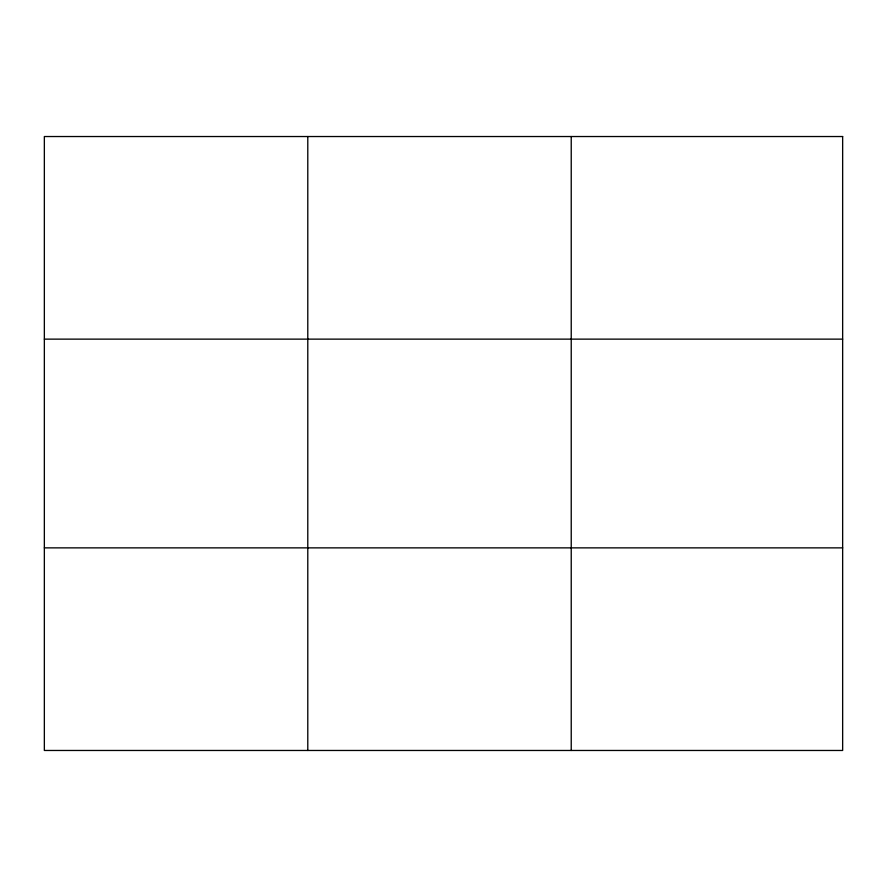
<?xml version="1.0" encoding="UTF-8"?>
<svg xmlns="http://www.w3.org/2000/svg" width="887" height="887" viewBox="0 0 887 887"><rect width="100%" height="100%" fill="white"/><g stroke="black" fill="none" stroke-linecap="round" stroke-linejoin="round"><path stroke-width="1.33" d="M307.789 750.469L307.789 136.531M571.228 750.469L571.228 136.531M44.35 339.133L842.65 339.133M44.35 547.867L842.65 547.867M842.65 136.531L842.65 750.469L44.35 750.469L44.35 136.531L842.65 136.531"/></g></svg>
